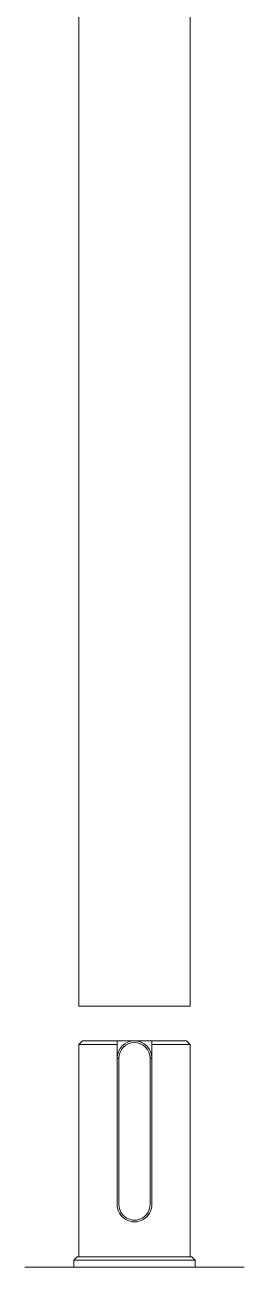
# Model space of a CAD drawing. Header units: centimetres. Extents: x 405464 to 563355, y 50011 to 66875.
# Drawn here: x 509855.31 to 509861.63, y 53555.27 to 53590.95 of the extents above; entities that cross this region are included whole.
import ezdxf

# ---------------------------------------------------------------- set-up
doc = ezdxf.new("R2010")
doc.units = ezdxf.units.CM
doc.layers.get('0').update_dxf_attribs({"lineweight": 9})
doc.layers.add('0-KRCN-MİMARİ-220526', color=8, linetype='Continuous', lineweight=9)
doc.layers.add('TF_Mobilya', color=142, linetype='Continuous', lineweight=9)

# ---------------------------------------------------------------- blocks, each defined once
blk = doc.blocks.new('kombine_altyapı')
at = {"color": 8, "linetype": 'Continuous', "lineweight": 15}
for p, q in [((5498.6, 1405.6), (5498.6, 1300.4)), ((5501.8, 1300.4), (5501.8, 1405.6)), ((5501.8, 1300.4), (5498.6, 1300.4)), ((5498.7, 1299.4), (5498.6, 1299.3)), ((5498.6, 1299.3), (5498.6, 1293.2)), ((5499.7, 1299.3), (5498.6, 1299.3)), ((5498.7, 1299.4), (5499.7, 1299.4)), ((5499.7, 1299.4), (5499.7, 1299.3)), ((5500.7, 1299.4), (5499.7, 1299.4)), ((5499.7, 1299.3), (5499.7, 1298.9)), ((5500.7, 1299.3), (5500.7, 1299.4)), ((5500.7, 1299.4), (5501.7, 1299.4)), ((5500.7, 1298.9), (5500.7, 1299.3)), ((5501.8, 1299.3), (5500.7, 1299.3)), ((5501.8, 1299.3), (5501.7, 1299.4)), ((5501.8, 1293.2), (5501.8, 1299.3)), ((5499.75, 1298.9), (5499.7, 1298.9)), ((5499.7, 1294.7), (5499.7, 1298.9)), ((5499.75, 1298.9), (5499.75, 1294.7)), ((5500.7, 1298.9), (5500.65, 1298.9)), ((5500.65, 1294.7), (5500.65, 1298.9)), ((5500.7, 1298.9), (5500.7, 1294.7)), ((5498.55, 1293.2), (5498.45, 1293.1)), ((5498.55, 1293.2), (5501.85, 1293.2)), ((5501.95, 1293.1), (5501.85, 1293.2)), ((5497.041, 1292.9), (5503.359, 1292.9)), ((5498.45, 1293.1), (5498.45, 1292.9)), ((5501.95, 1293.1), (5498.45, 1293.1)), ((5501.95, 1292.9), (5501.95, 1293.1))]:
    blk.add_line(p, q, dxfattribs=at)
for centre, radius, start, end in [((5500.2, 1298.9), 0.5, 0, 180), ((5500.2, 1298.9), 0.45, 0, 180), ((5500.2, 1294.7), 0.5, 180, 0), ((5500.2, 1294.7), 0.45, 180, 0)]:
    blk.add_arc(centre, radius, start, end, dxfattribs=at)
blk = doc.blocks.new('A$C9e52caec')
at = {"layer": 'TF_Mobilya', "color": 8}
blk.add_blockref('kombine_altyapı', (0, 0), dxfattribs=at)

msp = doc.modelspace()

# ---------------------------------------------------------------- block references
at = {"layer": '0-KRCN-MİMARİ-220526', "rotation": 359.999999999997}
msp.add_blockref('A$C9e52caec', (504358.269, 52262.368, 73.999), dxfattribs=at)

doc.saveas('drawing.dxf')
